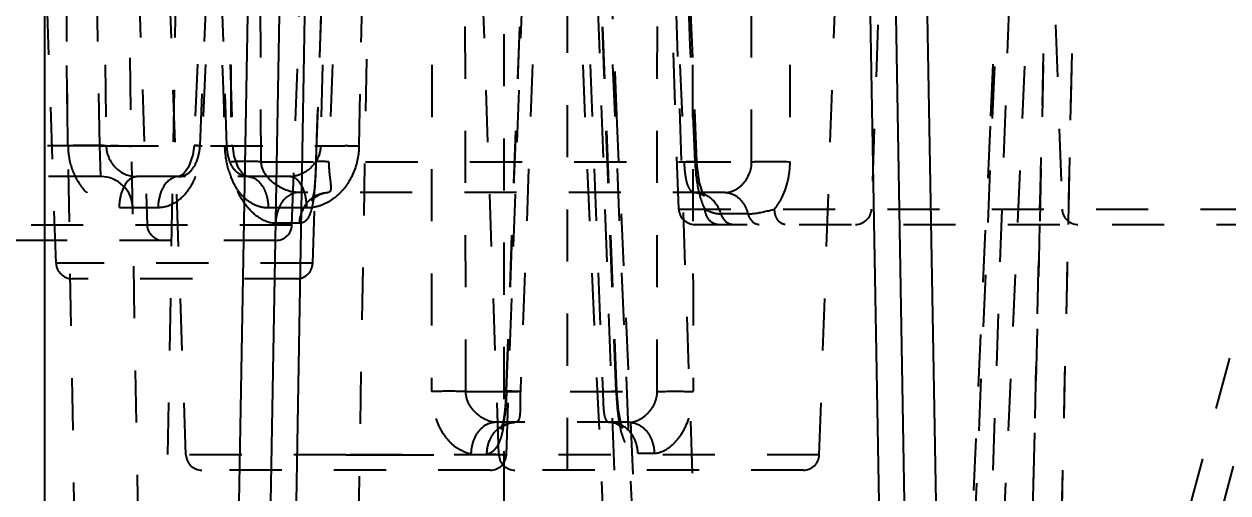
# Model space of a CAD drawing. Header units: millimetres. Extents: x -1265 to 1982, y -12197 to 1934.
# Drawn here: x 208.66 to 246.36, y -321.81 to -307.12 of the extents above; entities that cross this region are included whole.
import ezdxf

# ---------------------------------------------------------------- set-up
doc = ezdxf.new("R2010")
doc.units = ezdxf.units.MM
doc.header["$LTSCALE"] = 16.335
doc.header["$PDMODE"] = 3
doc.header["$PDSIZE"] = 0.3125
doc.linetypes.add('HIDDEN', pattern=[0.2, 0.1, -0.1])
doc.layers.get('0').update_dxf_attribs({"linetype": 'CONTINUOUS'})
doc.layers.get('Defpoints').update_dxf_attribs({"linetype": 'CONTINUOUS'})
doc.layers.add('DEFAULT_2', color=8, linetype='HIDDEN')
doc.styles.get("Standard").update_dxf_attribs({"font": 'txt', "width": 0.8})
doc.dimstyles.new('11', dxfattribs={"dimtxt": 8, "dimasz": 8, "dimexe": 0, "dimexo": 0, "dimgap": 0, "dimtad": 0, "dimdsep": 46, "dimtxsty": 'Standard', "dimcen": 0, "dimclrd": 4, "dimclre": 4, "dimclrt": 6, "dimazin": 0, "dimtp": 0.01, "dimtm": 0.01, "dimtfac": 1, "dimtofl": 0, "dimtmove": 0, "dimatfit": 3, "dimfxl": 0, "dimtolj": 1, "dimarcsym": 0})

# ---------------------------------------------------------------- blocks, each defined once
blk = doc.blocks.new('*D83')
at = {"color": 4, "lineweight": -2}
for p, q in [((185.186, -289.102), (324.733, -289.102)), ((324.733, -297.102), (324.733, -352.099)), ((324.733, -401.102), (324.733, -365.966)), ((185.186, -409.102), (324.733, -409.102))]:
    blk.add_line(p, q, dxfattribs=at)
at = {"color": 4}
for points in [[(323.4, -297.102), (326.067, -297.102), (324.733, -289.102)], [(323.4, -401.102), (326.067, -401.102), (324.733, -409.102)]]:
    blk.add_solid(points, dxfattribs=at)
at = {"layer": 'Defpoints', "color": 0}
for p in [(185.186, -289.102), (185.186, -409.102), (324.733, -409.102)]:
    blk.add_point(p, dxfattribs=at)
at = {"color": 6, "insert": (324.733, -359.033), "char_height": 8, "attachment_point": 5, "rotation": 90}
blk.add_mtext('\\A1;120', dxfattribs=at)
blk = doc.blocks.new('*D378')
at = {"color": 4, "lineweight": -2}
for p, q in [((158.225, -286.302), (209.296, -286.302)), ((209.296, -294.302), (209.296, -378.459)), ((209.296, -398.302), (209.296, -392.326)), ((158.225, -406.302), (209.296, -406.302))]:
    blk.add_line(p, q, dxfattribs=at)
at = {"color": 4}
for points in [[(207.963, -294.302), (210.63, -294.302), (209.296, -286.302)], [(207.963, -398.302), (210.63, -398.302), (209.296, -406.302)]]:
    blk.add_solid(points, dxfattribs=at)
at = {"layer": 'Defpoints', "color": 0}
for p in [(158.225, -286.302), (158.225, -406.302), (209.296, -406.302)]:
    blk.add_point(p, dxfattribs=at)
at = {"color": 6, "insert": (209.296, -385.393), "char_height": 8, "attachment_point": 5, "rotation": 90}
blk.add_mtext('\\A1;120', dxfattribs=at)

msp = doc.modelspace()

# ---------------------------------------------------------------- linework, layer by layer
at = {"color": 7, "linetype": 'Continuous'}
for p, q in [((215.927, -291.102), (214.583, -368.137)), ((215.583, -368.137), (216.927, -291.102)), ((235.677, -291.102), (237.022, -368.137)), ((238.022, -368.137), (236.677, -291.102)), ((216.382, -368.137), (217.693, -293.067)), ((234.912, -293.067), (236.222, -368.137))]:
    msp.add_line(p, q, dxfattribs=at)
at = {"layer": 'DEFAULT_2', "color": 8, "linetype": 'HIDDEN'}
for p, q in [((211.678, -289.585), (212.51, -313.42)), ((223.677, -291.102), (223.677, -368.902)), ((225.677, -370.102), (225.677, -291.102)), ((209.66, -314.62), (208.873, -292.067)), ((209.695, -292.085), (211.03, -368.607)), ((211.024, -310.937), (210.694, -292.067)), ((210.996, -292.067), (211.231, -310.937)), ((213.03, -368.607), (211.694, -292.085)), ((212.308, -369.611), (213.664, -291.888)), ((213.725, -320.62), (212.728, -292.067)), ((214.814, -292.058), (213.978, -310.927)), ((214.166, -310.937), (215.001, -292.067)), ((215.008, -310.937), (214.372, -292.067)), ((214.56, -292.069), (215.196, -310.938)), ((216.085, -311.437), (215.969, -292.067)), ((217.044, -313.42), (217.79, -292.067)), ((217.694, -314.62), (218.482, -292.067)), ((218.377, -292.067), (217.943, -310.937)), ((218.889, -292.067), (218.204, -311.437)), ((219.663, -291.888), (218.307, -369.611)), ((222.491, -318.637), (222.447, -292.067)), ((223.526, -320.62), (222.529, -292.067)), ((223.753, -318.634), (224.739, -292.066)), ((223.759, -320.62), (224.756, -292.067)), ((225.183, -292.067), (224.197, -318.637)), ((225.757, -292.067), (226.777, -318.637)), ((228.054, -347.22), (226.128, -292.067)), ((227.221, -318.633), (226.2, -292.065)), ((229.16, -312.92), (228.432, -292.067)), ((228.483, -318.637), (228.493, -292.067)), ((228.521, -292.067), (229.321, -311.437)), ((230.16, -337.52), (228.573, -292.067)), ((229.729, -311.43), (228.928, -292.061)), ((231.441, -311.437), (231.441, -292.067)), ((233.56, -320.62), (234.557, -292.067)), ((238.088, -347.22), (240.014, -292.067)), ((240.939, -292.067), (240.458, -313.402)), ((242.608, -331.796), (253.254, -292.067)), ((243.574, -332.02), (254.34, -291.843)), ((235.852, -294.085), (235.194, -312.92)), ((240.503, -294.085), (241.16, -312.92)), ((211.024, -310.937), (198.814, -310.937)), ((211.058, -311.902), (211.024, -310.937)), ((211.231, -310.937), (217.943, -310.937)), ((216.085, -311.437), (231.441, -311.437)), ((217.797, -311.436), (217.798, -311.437)), ((229.729, -311.43), (229.667, -311.437)), ((211.058, -311.902), (199.037, -311.902)), ((216.983, -311.902), (212.172, -311.902)), ((230.611, -312.402), (217.237, -312.402)), ((217.722, -312.602), (217.803, -312.527)), ((229.675, -312.402), (229.843, -312.434)), ((229.843, -312.434), (229.942, -312.491)), ((211.643, -312.867), (212.85, -312.867)), ((217.513, -312.885), (216.305, -312.885)), ((229.16, -312.92), (247.076, -312.92)), ((231.324, -313.069), (230.477, -313.069)), ((217.044, -313.42), (175.01, -313.42)), ((217.285, -313.367), (216.534, -313.367)), ((229.662, -313.402), (246.755, -313.402)), ((240.458, -313.402), (239.996, -332.537)), ((216.544, -313.902), (175.51, -313.902)), ((217.694, -314.62), (209.66, -314.62)), ((217.194, -315.102), (210.16, -315.102)), ((222.491, -318.637), (228.483, -318.637)), ((223.753, -318.634), (223.765, -318.637)), ((227.221, -318.633), (227.198, -318.637)), ((227.607, -319.602), (223.43, -319.602)), ((223.991, -319.603), (224.028, -319.602)), ((218.742, -320.62), (213.725, -320.62)), ((223.759, -320.622), (218.742, -320.62)), ((222.65, -320.611), (223.149, -320.611)), ((233.56, -320.62), (223.526, -320.62)), ((223.7, -320.62), (223.759, -320.622)), ((227.881, -320.567), (228.393, -320.567)), ((223.259, -321.102), (214.225, -321.102)), ((233.06, -321.102), (224.026, -321.102))]:
    msp.add_line(p, q, dxfattribs=at)
for points in [[(228.758, -342.728), (228.026, -327.753), (227.232, -310.238), (226.456, -292.061)], [(239.686, -292.061), (238.906, -310.319), (238.112, -327.833), (237.384, -342.728)], [(213.978, -310.927), (213.942, -311.224), (213.809, -311.608), (213.635, -311.838), (213.517, -311.899), (213.482, -311.902)], [(215.673, -311.902), (215.643, -311.9), (215.531, -311.845), (215.368, -311.636), (215.236, -311.264), (215.196, -310.938)], [(217.796, -311.436), (217.782, -311.773), (217.762, -312.097), (217.736, -312.362), (217.704, -312.557), (217.677, -312.66), (217.673, -312.671)], [(229.942, -312.491), (229.96, -312.508), (229.915, -312.427), (229.812, -312.101), (229.737, -311.571), (229.729, -311.43)], [(217.803, -312.527), (217.91, -312.462), (218.028, -312.42), (218.145, -312.403), (218.173, -312.402)], [(217.673, -312.671), (217.678, -312.661), (217.722, -312.602)], [(223.752, -318.634), (223.733, -318.982), (223.7, -319.319), (223.657, -319.588), (223.612, -319.761), (223.594, -319.805)], [(227.405, -319.78), (227.401, -319.772), (227.342, -319.604), (227.271, -319.233), (227.226, -318.731), (227.221, -318.633)], [(223.594, -319.805), (223.59, -319.815), (223.623, -319.773), (223.715, -319.695), (223.848, -319.631), (223.991, -319.603)], [(227.009, -319.602), (227.187, -319.632), (227.374, -319.745), (227.405, -319.78)]]:
    msp.add_lwpolyline(points, dxfattribs=at)
for centre, radius, start, end in [((5862.711, -62.084), 5641.941, 182.336377, 182.851032), ((7535.37, 0.442), 7314.806, 182.291796, 182.6889241), ((-7068.011, 0.399), 7313.588, 357.3109746, 357.7081624), ((-5418.358, -61.074), 5663.754, 357.149721, 357.662393), ((-12158.943, -23.263), 12402.795, 358.5711336, 358.7581382), ((-12566.973, -31.552), 12811.433, 358.6538012, 358.8348353), ((217.957, -346.212), 35.278, 88.0703, 88.7986), ((217.456, -311.002), 2.494, 196.9204, 201.5057), ((211.058, -312.902), 1, 1, 90), ((216.982, -311.112), 0.791, 270.069, 277.3932), ((218.216, -313.305), 0.908, 114.6774, 122.4929), ((217.227, -311.109), 1.86, 315.3868, 318.4596), ((229.66, -312.902), 0.5, 182, 270), ((234.694, -312.902), 0.5, 270, 358), ((241.66, -312.902), 0.5, 182, 270), ((213.01, -313.402), 0.5, 182, 270), ((216.544, -313.402), 0.5, 270, 358), ((210.16, -314.602), 0.5, 182, 270), ((217.194, -314.602), 0.5, 270, 358), ((224.073, -320.491), 0.895, 114.4883, 122.7922), ((219.366, -318.993), 4.364, 349.7227, 351.7739), ((217.591, -318.738), 6.156, 351.787, 353.7834), ((214.225, -320.602), 0.5, 182, 270), ((223.259, -320.602), 0.5, 270, 358), ((224.026, -320.602), 0.5, 182, 270), ((233.06, -320.602), 0.5, 270, 358)]:
    msp.add_arc(centre, radius, start, end, dxfattribs=at)
for points in [[(210.031, -310.937), (209.966, -304.647), (209.9, -298.357), (209.833, -292.067)], [(215.039, -292.067), (214.768, -298.357), (214.498, -304.647), (214.228, -310.937)], [(214.339, -292.085), (214.541, -298.375), (214.744, -304.665), (214.946, -310.955)], [(215.084, -292.067), (215.102, -298.524), (215.121, -304.98), (215.139, -311.437)], [(219.145, -310.955), (219.274, -304.665), (219.404, -298.375), (219.534, -292.085)], [(221.444, -292.067), (221.433, -300.924), (221.422, -309.781), (221.412, -318.637)], [(223.765, -318.637), (224.089, -309.78), (224.415, -300.924), (224.742, -292.067)], [(227.198, -318.637), (226.863, -309.78), (226.528, -300.924), (226.191, -292.067)], [(229.667, -311.437), (229.406, -304.98), (229.144, -298.524), (228.882, -292.067)], [(229.553, -292.067), (229.573, -300.924), (229.593, -309.781), (229.612, -318.637)], [(232.604, -292.067), (232.617, -298.524), (232.63, -304.98), (232.642, -311.437)], [(241.359, -313.402), (241.515, -306.291), (241.665, -299.179), (241.811, -292.067)], [(217.798, -311.437), (218, -305.703), (218.203, -299.968), (218.406, -294.234)], [(217.943, -310.937), (217.941, -311.104), (217.887, -311.275), (217.801, -311.418)], [(217.801, -311.418), (217.715, -311.559), (217.59, -311.682), (217.448, -311.767)], [(218.828, -312.058), (218.767, -312.159), (218.697, -312.254), (218.619, -312.342)], [(217.74, -312.418), (217.733, -312.493), (217.724, -312.568), (217.713, -312.643)], [(229.556, -312.36), (229.589, -312.386), (229.633, -312.402), (229.675, -312.402)], [(217.714, -312.868), (217.648, -312.879), (217.58, -312.885), (217.513, -312.885)], [(217.713, -312.643), (217.703, -312.703), (217.693, -312.763), (217.68, -312.822)], [(218.089, -312.749), (217.97, -312.806), (217.843, -312.847), (217.714, -312.868)], [(240.923, -332.537), (241.074, -326.159), (241.218, -319.781), (241.359, -313.402)], [(223.079, -319.505), (223.009, -319.469), (222.943, -319.426), (222.882, -319.377)]]:
    msp.add_open_spline(points, degree=3, dxfattribs=at)
for points, knots in [([(211.231, -310.937), (211.054, -310.929), (210.654, -310.925), (210.254, -310.93), (210.03, -310.937)], [0, 0, 0, 0, 0.441597, 1, 1, 1, 1]), ([(210.031, -310.937), (210.034, -311.181), (210.116, -311.665), (210.462, -312.296), (210.988, -312.747), (211.431, -312.867), (211.643, -312.867)], [0, 0, 0, 0, 0.264989, 0.523328, 0.76919, 1, 1, 1, 1]), ([(211.024, -310.937), (211.147, -310.935), (211.33, -310.933), (211.566, -310.933), (211.72, -310.934), (211.845, -310.937), (211.929, -310.941), (211.978, -310.945), (212.003, -310.948), (212.015, -310.95), (212.024, -310.953), (212.024, -310.955)], [0, 0, 0, 0, 0.36956, 0.548072, 0.705733, 0.831944, 0.923674, 0.956264, 0.979836, 0.994316, 1, 1, 1, 1]), ([(211.231, -310.937), (211.23, -311.183), (211.441, -311.68), (211.934, -311.902), (212.172, -311.902)], [0, 0, 0, 0, 0.507716, 1, 1, 1, 1]), ([(212.85, -312.867), (213.039, -312.867), (213.438, -312.746), (213.874, -312.278), (214.144, -311.65), (214.218, -311.18), (214.228, -310.937)], [0, 0, 0, 0, 0.218286, 0.454664, 0.718474, 1, 1, 1, 1]), ([(213.485, -311.902), (213.577, -311.902), (213.773, -311.844), (213.991, -311.615), (214.121, -311.298), (214.158, -311.061), (214.166, -310.937)], [0, 0, 0, 0, 0.215747, 0.447018, 0.711435, 1, 1, 1, 1]), ([(213.978, -310.927), (213.978, -310.926), (213.989, -310.929), (213.997, -310.927), (214.021, -310.929), (214.063, -310.93), (214.134, -310.933), (214.194, -310.936), (214.228, -310.937)], [0, 0, 0, 0, 0.017786, 0.071027, 0.157357, 0.274339, 0.5905, 1, 1, 1, 1]), ([(214.166, -310.937), (214.141, -310.936), (214.095, -310.934), (214.044, -310.931), (214.01, -310.93), (213.994, -310.927), (213.981, -310.931), (213.978, -310.927)], [0, 0, 0, 0, 0.404437, 0.720046, 0.837915, 0.925629, 1, 1, 1, 1]), ([(215.196, -310.938), (215.196, -310.939), (215.187, -310.939), (215.177, -310.942), (215.154, -310.942), (215.112, -310.946), (215.04, -310.95), (214.98, -310.953), (214.946, -310.955)], [0, 0, 0, 0, 0.018254, 0.071527, 0.157767, 0.274606, 0.590501, 1, 1, 1, 1]), ([(215.071, -311.728), (215.052, -311.666), (214.985, -311.413), (214.952, -311.152), (214.946, -310.955)], [0, 0, 0, 0, 0.246222, 1, 1, 1, 1]), ([(215.008, -310.937), (215.034, -310.937), (215.078, -310.936), (215.131, -310.935), (215.163, -310.936), (215.181, -310.936), (215.189, -310.938), (215.196, -310.937), (215.196, -310.938)], [0, 0, 0, 0, 0.403525, 0.718885, 0.836809, 0.924671, 0.979842, 1, 1, 1, 1]), ([(215.671, -311.902), (215.578, -311.902), (215.383, -311.845), (215.169, -311.614), (215.046, -311.297), (215.013, -311.061), (215.008, -310.937)], [0, 0, 0, 0, 0.216156, 0.44656, 0.710491, 1, 1, 1, 1]), ([(217.943, -310.937), (217.99, -310.936), (218.241, -310.935), (218.492, -310.938), (218.696, -310.942)], [0, 0, 0, 0, 0.184961, 1, 1, 1, 1]), ([(219.144, -310.955), (219.142, -311.052), (219.109, -311.436), (218.978, -311.812), (218.828, -312.058)], [0, 0, 0, 0, 0.252872, 1, 1, 1, 1]), ([(216.085, -311.437), (216.017, -311.435), (215.702, -311.43), (215.387, -311.432), (215.139, -311.437)], [0, 0, 0, 0, 0.213538, 1, 1, 1, 1]), ([(216.534, -313.367), (216.352, -313.367), (215.962, -313.204), (215.527, -312.748), (215.215, -312.137), (215.139, -311.671), (215.139, -311.437)], [0, 0, 0, 0, 0.212271, 0.460866, 0.727151, 1, 1, 1, 1]), ([(216.558, -312.167), (216.428, -312.079), (216.202, -311.876), (216.083, -311.579), (216.085, -311.437)], [0, 0, 0, 0, 0.525663, 1, 1, 1, 1]), ([(217.448, -311.767), (217.42, -311.784), (217.305, -311.844), (217.179, -311.883), (217.083, -311.896)], [0, 0, 0, 0, 0.256, 1, 1, 1, 1]), ([(217.798, -311.437), (217.795, -311.522), (217.782, -311.849), (217.765, -312.177), (217.74, -312.418)], [0, 0, 0, 0, 0.259353, 1, 1, 1, 1]), ([(218.204, -311.437), (218.151, -311.436), (218.074, -311.434), (217.976, -311.433), (217.916, -311.432), (217.868, -311.433), (217.83, -311.432), (217.812, -311.436), (217.797, -311.433), (217.797, -311.436)], [0, 0, 0, 0, 0.393581, 0.566335, 0.715597, 0.836045, 0.92471, 0.97985, 1, 1, 1, 1]), ([(218.204, -311.437), (218.198, -311.559), (218.207, -311.737), (218.235, -311.961), (218.253, -312.104), (218.263, -312.223), (218.26, -312.314), (218.236, -312.387), (218.192, -312.402), (218.173, -312.402)], [0, 0, 0, 0, 0.362544, 0.526076, 0.67023, 0.789356, 0.879774, 0.943139, 1, 1, 1, 1]), ([(229.321, -311.437), (229.375, -311.435), (229.453, -311.433), (229.551, -311.431), (229.611, -311.429), (229.659, -311.429), (229.697, -311.427), (229.712, -311.431), (229.727, -311.428), (229.727, -311.43)], [0, 0, 0, 0, 0.399327, 0.573393, 0.723566, 0.844725, 0.931878, 0.983133, 1, 1, 1, 1]), ([(229.321, -311.437), (229.324, -311.477), (229.334, -311.632), (229.349, -311.786), (229.367, -311.899)], [0, 0, 0, 0, 0.259969, 1, 1, 1, 1]), ([(229.667, -311.437), (229.679, -311.709), (229.731, -312.213), (229.867, -312.71), (229.971, -312.92)], [0, 0, 0, 0, 0.536832, 1, 1, 1, 1]), ([(230.611, -312.402), (230.713, -312.402), (230.929, -312.337), (231.296, -312.053), (231.446, -311.679), (231.441, -311.437)], [0, 0, 0, 0, 0.221165, 0.472077, 1, 1, 1, 1]), ([(231.441, -311.437), (231.532, -311.434), (231.933, -311.426), (232.334, -311.427), (232.643, -311.437)], [0, 0, 0, 0, 0.228675, 1, 1, 1, 1]), ([(232.158, -312.92), (232.236, -312.824), (232.525, -312.381), (232.644, -311.839), (232.643, -311.437)], [0, 0, 0, 0, 0.235363, 1, 1, 1, 1]), ([(211.643, -312.867), (211.645, -312.746), (211.68, -312.393), (211.914, -311.902), (212.172, -311.902)], [0, 0, 0, 0, 0.318844, 1, 1, 1, 1]), ([(213.485, -311.902), (213.31, -311.902), (213.035, -312.122), (212.892, -312.506), (212.853, -312.746), (212.85, -312.867)], [0, 0, 0, 0, 0.421527, 0.70633, 1, 1, 1, 1]), ([(216.305, -312.885), (216.181, -312.885), (215.926, -312.836), (215.59, -312.626), (215.319, -312.309), (215.19, -312.053), (215.136, -311.916)], [0, 0, 0, 0, 0.231794, 0.470536, 0.725503, 1, 1, 1, 1]), ([(215.671, -311.902), (215.847, -311.902), (216.071, -312.082), (216.2, -312.345), (216.277, -312.577), (216.304, -312.762), (216.305, -312.885)], [0, 0, 0, 0, 0.420752, 0.559451, 0.706775, 1, 1, 1, 1]), ([(217.099, -311.929), (217.089, -311.925), (217.052, -311.91), (217.012, -311.902), (216.983, -311.902)], [0, 0, 0, 0, 0.265693, 1, 1, 1, 1]), ([(217.246, -312.037), (217.235, -312.025), (217.191, -311.982), (217.139, -311.947), (217.099, -311.929)], [0, 0, 0, 0, 0.271535, 1, 1, 1, 1]), ([(217.441, -312.403), (217.43, -312.366), (217.385, -312.235), (217.315, -312.11), (217.246, -312.037)], [0, 0, 0, 0, 0.278899, 1, 1, 1, 1]), ([(229.367, -311.899), (229.382, -311.996), (229.415, -312.16), (229.5, -312.317), (229.556, -312.36)], [0, 0, 0, 0, 0.582246, 1, 1, 1, 1]), ([(217.237, -312.402), (217.049, -312.402), (216.747, -312.608), (216.58, -313.004), (216.537, -313.246), (216.534, -313.367)], [0, 0, 0, 0, 0.437523, 0.716583, 1, 1, 1, 1]), ([(217.237, -312.402), (217.123, -312.402), (216.882, -312.349), (216.665, -312.238), (216.558, -312.167)], [0, 0, 0, 0, 0.470528, 1, 1, 1, 1]), ([(217.513, -312.885), (217.513, -312.845), (217.505, -312.682), (217.476, -312.521), (217.441, -312.403)], [0, 0, 0, 0, 0.244177, 1, 1, 1, 1]), ([(217.837, -312.48), (217.864, -312.467), (217.971, -312.424), (218.088, -312.402), (218.173, -312.402)], [0, 0, 0, 0, 0.262752, 1, 1, 1, 1]), ([(218.551, -312.415), (218.517, -312.45), (218.378, -312.58), (218.217, -312.688), (218.089, -312.749)], [0, 0, 0, 0, 0.255278, 1, 1, 1, 1]), ([(230.477, -313.069), (230.421, -312.883), (230.22, -312.547), (229.847, -312.402), (229.675, -312.402)], [0, 0, 0, 0, 0.530158, 1, 1, 1, 1]), ([(230.611, -312.402), (230.767, -312.402), (231.019, -312.518), (231.226, -312.797), (231.299, -312.975), (231.324, -313.069)], [0, 0, 0, 0, 0.450295, 0.718837, 1, 1, 1, 1]), ([(217.285, -313.367), (217.29, -313.206), (217.356, -312.962), (217.534, -312.689), (217.661, -312.582), (217.728, -312.539)], [0, 0, 0, 0, 0.497876, 0.752935, 1, 1, 1, 1]), ([(217.68, -312.822), (217.672, -312.863), (217.638, -313.002), (217.587, -313.142), (217.527, -313.226)], [0, 0, 0, 0, 0.284185, 1, 1, 1, 1]), ([(217.527, -313.226), (217.498, -313.267), (217.429, -313.339), (217.331, -313.367), (217.285, -313.367)], [0, 0, 0, 0, 0.522675, 1, 1, 1, 1]), ([(229.971, -312.92), (230.045, -312.955), (230.203, -313.036), (230.382, -313.069), (230.477, -313.069)], [0, 0, 0, 0, 0.463219, 1, 1, 1, 1]), ([(229.971, -312.92), (229.975, -313.043), (230.066, -313.29), (230.311, -313.402), (230.426, -313.402)], [0, 0, 0, 0, 0.516364, 1, 1, 1, 1]), ([(230.477, -313.069), (230.503, -313.158), (230.601, -313.326), (230.788, -313.402), (230.877, -313.402)], [0, 0, 0, 0, 0.5109, 1, 1, 1, 1]), ([(231.324, -313.069), (231.394, -313.069), (231.677, -313.047), (231.953, -312.975), (232.158, -312.92)], [0, 0, 0, 0, 0.247097, 1, 1, 1, 1]), ([(231.324, -313.069), (231.348, -313.156), (231.427, -313.319), (231.6, -313.402), (231.681, -313.402)], [0, 0, 0, 0, 0.528217, 1, 1, 1, 1]), ([(232.492, -313.402), (232.401, -313.402), (232.257, -313.296), (232.18, -313.101), (232.16, -312.98), (232.158, -312.92)], [0, 0, 0, 0, 0.429264, 0.711272, 1, 1, 1, 1]), ([(222.651, -320.593), (222.572, -320.593), (222.415, -320.517), (222.178, -320.405), (221.965, -320.199), (221.566, -319.677), (221.41, -319.092), (221.412, -318.637)], [0, 0, 0, 0, 0.095847, 0.202057, 0.320476, 0.44824, 1, 1, 1, 1]), ([(222.491, -318.637), (222.41, -318.635), (222.051, -318.628), (221.691, -318.63), (221.412, -318.637)], [0, 0, 0, 0, 0.222546, 1, 1, 1, 1]), ([(222.882, -319.377), (222.769, -319.286), (222.575, -319.066), (222.488, -318.778), (222.491, -318.637)], [0, 0, 0, 0, 0.507961, 1, 1, 1, 1]), ([(223.765, -318.637), (223.762, -318.702), (223.751, -318.958), (223.732, -319.214), (223.711, -319.404)], [0, 0, 0, 0, 0.254576, 1, 1, 1, 1]), ([(224.197, -318.637), (224.139, -318.636), (224.055, -318.633), (223.949, -318.632), (223.883, -318.63), (223.831, -318.631), (223.79, -318.63), (223.769, -318.634), (223.754, -318.631), (223.753, -318.634)], [0, 0, 0, 0, 0.392178, 0.565451, 0.715615, 0.836794, 0.925133, 0.979695, 1, 1, 1, 1]), ([(224.197, -318.637), (224.19, -318.758), (224.191, -318.935), (224.192, -319.16), (224.189, -319.304), (224.177, -319.424), (224.152, -319.519), (224.103, -319.588), (224.052, -319.602), (224.028, -319.602)], [0, 0, 0, 0, 0.350908, 0.509502, 0.649595, 0.766618, 0.858887, 0.930673, 1, 1, 1, 1]), ([(226.777, -318.637), (226.802, -318.636), (226.895, -318.634), (226.988, -318.632), (227.056, -318.631)], [0, 0, 0, 0, 0.273568, 1, 1, 1, 1]), ([(226.777, -318.637), (226.78, -318.689), (226.789, -318.881), (226.792, -319.074), (226.804, -319.214)], [0, 0, 0, 0, 0.267546, 1, 1, 1, 1]), ([(227.056, -318.631), (227.079, -318.63), (227.119, -318.631), (227.173, -318.628), (227.2, -318.633), (227.219, -318.629), (227.22, -318.633)], [0, 0, 0, 0, 0.426631, 0.739847, 0.93097, 1, 1, 1, 1]), ([(227.198, -318.637), (227.207, -318.871), (227.239, -319.314), (227.325, -319.842), (227.446, -320.196), (227.557, -320.396), (227.702, -320.534), (227.824, -320.567), (227.881, -320.567)], [0, 0, 0, 0, 0.322422, 0.610208, 0.731767, 0.835068, 0.921631, 1, 1, 1, 1]), ([(227.607, -319.602), (227.709, -319.602), (227.929, -319.532), (228.308, -319.256), (228.488, -318.882), (228.483, -318.637)], [0, 0, 0, 0, 0.218593, 0.475222, 1, 1, 1, 1]), ([(228.393, -320.567), (228.555, -320.567), (228.858, -320.43), (229.182, -320.085), (229.513, -319.508), (229.613, -318.986), (229.612, -318.637)], [0, 0, 0, 0, 0.196701, 0.375773, 0.57445, 1, 1, 1, 1]), ([(228.483, -318.637), (228.568, -318.635), (228.944, -318.627), (229.321, -318.629), (229.612, -318.637)], [0, 0, 0, 0, 0.225298, 1, 1, 1, 1]), ([(226.804, -319.214), (226.809, -319.268), (226.82, -319.364), (226.854, -319.489), (226.914, -319.582), (226.979, -319.602), (227.009, -319.602)], [0, 0, 0, 0, 0.338029, 0.606593, 0.812379, 1, 1, 1, 1]), ([(223.43, -319.602), (223.399, -319.602), (223.267, -319.614), (223.14, -319.67), (223.057, -319.727)], [0, 0, 0, 0, 0.232461, 1, 1, 1, 1]), ([(223.43, -319.602), (223.402, -319.602), (223.28, -319.592), (223.163, -319.548), (223.079, -319.505)], [0, 0, 0, 0, 0.226046, 1, 1, 1, 1]), ([(223.702, -319.677), (223.729, -319.665), (223.833, -319.624), (223.945, -319.602), (224.028, -319.602)], [0, 0, 0, 0, 0.262838, 1, 1, 1, 1]), ([(227.881, -320.567), (227.877, -320.445), (227.824, -320.197), (227.592, -319.78), (227.232, -319.602), (227.009, -319.602)], [0, 0, 0, 0, 0.26024, 0.527146, 1, 1, 1, 1]), ([(227.607, -319.602), (227.812, -319.602), (228.143, -319.794), (228.342, -320.201), (228.39, -320.445), (228.393, -320.567)], [0, 0, 0, 0, 0.455593, 0.728341, 1, 1, 1, 1]), ([(223.057, -319.727), (222.992, -319.772), (222.839, -319.916), (222.693, -320.222), (222.65, -320.476), (222.651, -320.602)], [0, 0, 0, 0, 0.236779, 0.620731, 1, 1, 1, 1]), ([(223.15, -320.602), (223.148, -320.436), (223.211, -320.181), (223.389, -319.896), (223.519, -319.784), (223.588, -319.739)], [0, 0, 0, 0, 0.49686, 0.752926, 1, 1, 1, 1]), ([(223.595, -320.05), (223.583, -320.089), (223.538, -320.225), (223.473, -320.358), (223.407, -320.438)], [0, 0, 0, 0, 0.279055, 1, 1, 1, 1]), ([(223.659, -319.771), (223.655, -319.796), (223.637, -319.889), (223.614, -319.982), (223.595, -320.05)], [0, 0, 0, 0, 0.262221, 1, 1, 1, 1]), ([(223.407, -320.438), (223.37, -320.484), (223.288, -320.564), (223.176, -320.6), (223.123, -320.599)], [0, 0, 0, 0, 0.525701, 1, 1, 1, 1]), ([(218.742, -320.62), (218.835, -320.62), (219.205, -320.62), (219.575, -320.62), (219.853, -320.62)], [0, 0, 0, 0, 0.251635, 1, 1, 1, 1]), ([(219.853, -320.62), (220.119, -320.619), (220.635, -320.616), (221.374, -320.626), (222.041, -320.619), (222.458, -320.593), (222.651, -320.593)], [0, 0, 0, 0, 0.285892, 0.552567, 0.792918, 1, 1, 1, 1]), ([(223.123, -320.599), (223.189, -320.599), (223.381, -320.601), (223.573, -320.612), (223.7, -320.62)], [0, 0, 0, 0, 0.34255, 1, 1, 1, 1])]:
    msp.add_open_spline(points, degree=3, knots=knots, dxfattribs=at)

# ---------------------------------------------------------------- dimensions: what is measured, and where the dimension line sits
dim = msp.add_linear_dim(base=(209.296, -406.302), p1=(158.225, -286.302), p2=(158.225, -406.302), angle=90, dimstyle='11', override={"dimfxl": 1.25, "dimarcsym": 1})
dim.commit()
dim.dimension.update_dxf_attribs({"geometry": '*D378', "text_midpoint": (209.296, -385.393), "dimtype": 160})
dim = msp.add_linear_dim(base=(324.733, -409.102), p1=(185.186, -289.102), p2=(185.186, -409.102), angle=90, dimstyle='11')
dim.commit()
dim.dimension.update_dxf_attribs({"geometry": '*D83', "text_midpoint": (324.733, -359.033), "dimtype": 160})

doc.saveas('drawing.dxf')
